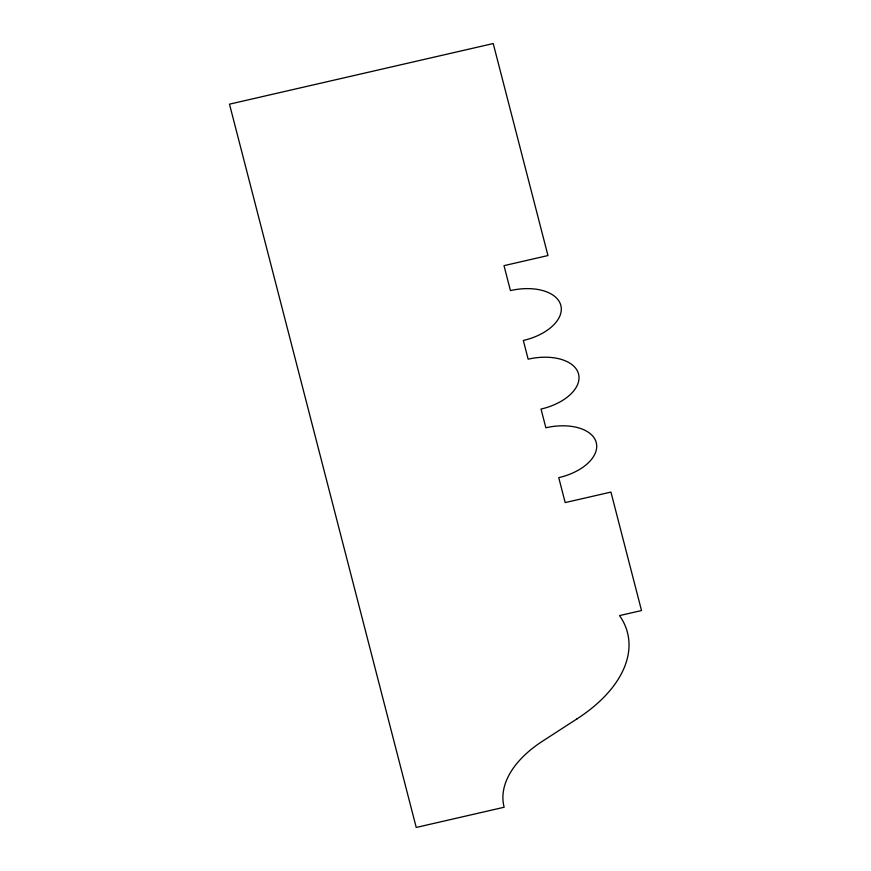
<?xml version="1.0" encoding="UTF-8"?>
<svg xmlns="http://www.w3.org/2000/svg" width="871" height="871" viewBox="0 0 871 871"><rect width="100%" height="100%" fill="white"/><g stroke="black" fill="none" stroke-linecap="round" stroke-linejoin="round"><path stroke-width="1.31" d="M577.059 718.836L542.589 741.145A115.19 65.739 -12.2 0 0 504.146 807.243L416.229 827.45L229.487 104.161L493.226 43.55L547.957 255.551L504.004 265.655L510.45 290.587A45.107 25.749 -12.2 0 1 560.837 305.427A45.107 25.749 -12.2 0 1 523.319 340.474L528.153 359.179A45.107 25.749 -12.2 0 1 578.551 374.018A45.107 25.749 -12.2 0 1 541.033 409.065L545.867 427.77A45.107 25.749 -12.2 0 1 596.254 442.61A45.107 25.749 -12.2 0 1 558.747 477.646L565.181 502.589L610.93 492.082L641.513 610.549L619.542 615.601A150.825 86.077 -12.2 0 1 577.059 718.836"/></g></svg>
